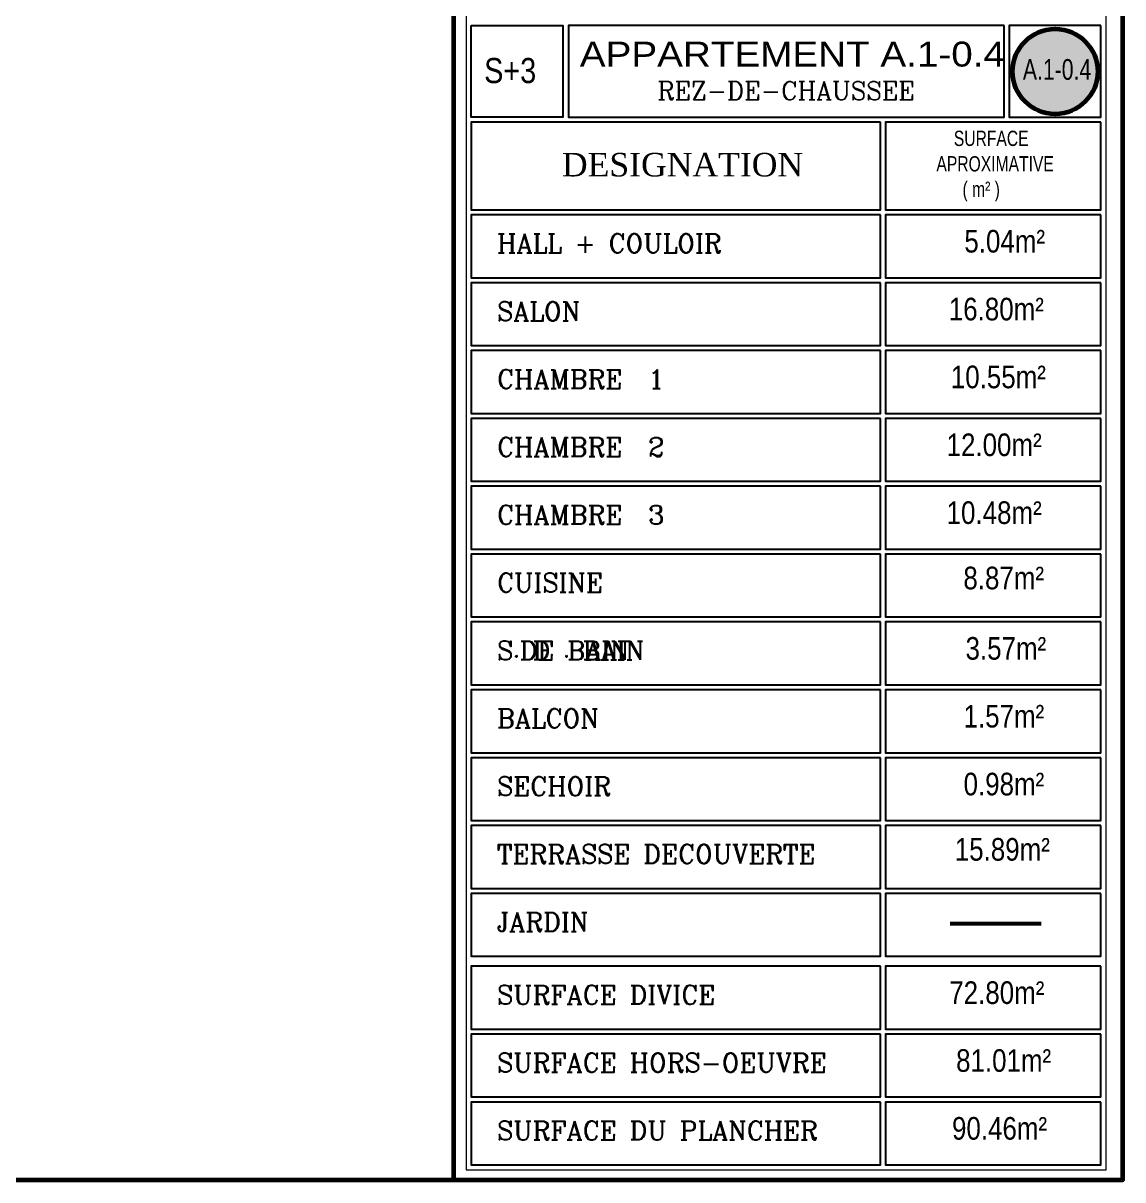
# Model space of a CAD drawing. Header units: millimetres. Extents: x 906 to 2482, y -1210 to -637.
# Drawn here: x 2050.77 to 2059.51, y -1209.94 to -1200.74 of the extents above; entities that cross this region are included whole.
import ezdxf
from ezdxf.enums import TextEntityAlignment as Align

# ---------------------------------------------------------------- set-up
doc = ezdxf.new("R2010")
doc.units = ezdxf.units.MM
for name, color, linetype, lineweight in [('MUR 0.25', 7, 'Continuous', 25), ('mur-fort', 7, 'Continuous', 60), ('TEXTE', 7, 'Continuous', 20)]:
    doc.layers.add(name, color=color, linetype=linetype, lineweight=lineweight)
doc.layers.add('TEINTE 1', color=7, linetype='Continuous', true_color=0x210042)
doc.styles.add('ARIAL', font='arial.ttf')
doc.styles.add('RR', font='COMPLEX')
doc.styles.add('STYLE17', font='swisscl.ttf')
doc.styles.add('STYLE4', font='swisscl.ttf')

msp = doc.modelspace()

# ---------------------------------------------------------------- hatches: boundary and pattern name
at = {"layer": 'TEINTE 1'}
h = msp.add_hatch(color=256, dxfattribs=at)
h.dxf.hatch_style = 1
edge = h.paths.add_edge_path()
edge.add_arc((2058.9724, -1201.1252), 0.3382, 0, 360)

# ---------------------------------------------------------------- linework, layer by layer
at = {"layer": 'MUR 0.25', "color": 7}
for points in [[(2054.3298, -1200.761), (2055.0584, -1200.761), (2055.0584, -1201.4895), (2054.3298, -1201.4895)], [(2058.5681, -1200.761), (2055.1045, -1200.761), (2055.1045, -1201.4895), (2058.5681, -1201.4895)], [(2059.3367, -1200.761), (2058.6081, -1200.761), (2058.6081, -1201.4895), (2059.3367, -1201.4895)], [(2057.5838, -1201.5295), (2054.3298, -1201.5295), (2054.3298, -1202.2254), (2057.5838, -1202.2254)], [(2059.3367, -1201.5295), (2057.6238, -1201.5295), (2057.6238, -1202.2254), (2059.3367, -1202.2254)], [(2057.5838, -1202.2653), (2054.3298, -1202.2653), (2054.3298, -1202.7648), (2057.5838, -1202.7648)], [(2059.3367, -1202.2653), (2057.6238, -1202.2653), (2057.6238, -1202.7648), (2059.3367, -1202.7648)], [(2057.5838, -1202.8048), (2054.3298, -1202.8048), (2054.3298, -1203.3043), (2057.5838, -1203.3043)], [(2059.3367, -1202.8048), (2057.6238, -1202.8048), (2057.6238, -1203.3043), (2059.3367, -1203.3043)], [(2057.5838, -1203.3442), (2054.3298, -1203.3442), (2054.3298, -1203.8437), (2057.5838, -1203.8437)], [(2059.3367, -1203.3442), (2057.6238, -1203.3442), (2057.6238, -1203.8437), (2059.3367, -1203.8437)], [(2057.5838, -1203.8837), (2054.3298, -1203.8837), (2054.3298, -1204.3832), (2057.5838, -1204.3832)], [(2059.3367, -1203.8837), (2057.6238, -1203.8837), (2057.6238, -1204.3832), (2059.3367, -1204.3832)], [(2057.5838, -1204.4231), (2054.3298, -1204.4231), (2054.3298, -1204.9226), (2057.5838, -1204.9226)], [(2059.3367, -1204.4231), (2057.6238, -1204.4231), (2057.6238, -1204.9226), (2059.3367, -1204.9226)], [(2057.5838, -1204.9626), (2054.3298, -1204.9626), (2054.3298, -1205.4621), (2057.5838, -1205.4621)], [(2059.3367, -1204.9626), (2057.6238, -1204.9626), (2057.6238, -1205.4621), (2059.3367, -1205.4621)], [(2057.5838, -1205.502), (2054.3298, -1205.502), (2054.3298, -1206.0015), (2057.5838, -1206.0015)], [(2059.3367, -1205.502), (2057.6238, -1205.502), (2057.6238, -1206.0015), (2059.3367, -1206.0015)], [(2057.5838, -1206.0415), (2054.3298, -1206.0415), (2054.3298, -1206.541), (2057.5838, -1206.541)], [(2059.3367, -1206.0415), (2057.6238, -1206.0415), (2057.6238, -1206.541), (2059.3367, -1206.541)], [(2057.5838, -1206.5809), (2054.3298, -1206.5809), (2054.3298, -1207.0804), (2057.5838, -1207.0804)], [(2059.3367, -1206.5809), (2057.6238, -1206.5809), (2057.6238, -1207.0804), (2059.3367, -1207.0804)], [(2057.5838, -1207.1204), (2054.3298, -1207.1204), (2054.3298, -1207.6199), (2057.5838, -1207.6199)], [(2059.3367, -1207.1204), (2057.6238, -1207.1204), (2057.6238, -1207.6199), (2059.3367, -1207.6199)], [(2057.5838, -1207.6598), (2054.3298, -1207.6598), (2054.3298, -1208.1593), (2057.5838, -1208.1593)], [(2059.3367, -1207.6598), (2057.6238, -1207.6598), (2057.6238, -1208.1593), (2059.3367, -1208.1593)], [(2057.5838, -1208.2392), (2054.3298, -1208.2392), (2054.3298, -1208.7387), (2057.5838, -1208.7387)], [(2059.3367, -1208.2392), (2057.6238, -1208.2392), (2057.6238, -1208.7387), (2059.3367, -1208.7387)], [(2057.5838, -1208.7787), (2054.3298, -1208.7787), (2054.3298, -1209.2782), (2057.5838, -1209.2782)], [(2059.3367, -1208.7787), (2057.6238, -1208.7787), (2057.6238, -1209.2782), (2059.3367, -1209.2782)], [(2057.5838, -1209.3182), (2054.3298, -1209.3182), (2054.3298, -1209.8176), (2057.5838, -1209.8176)], [(2059.3367, -1209.3182), (2057.6238, -1209.3182), (2057.6238, -1209.8176), (2059.3367, -1209.8176)]]:
    msp.add_lwpolyline(points, close=True, dxfattribs=at)
at = {"layer": 'mur-fort'}
msp.add_lwpolyline([(2033.5106, -1191.9372), (2033.5106, -1209.9372), (2059.5106, -1209.9372), (2059.5106, -1191.9372)], close=True, dxfattribs=at)
msp.add_lwpolyline([(2054.1935, -1191.9372), (2033.5106, -1191.9372), (2033.5106, -1209.9372), (2054.1935, -1209.9372), (2054.1935, -1194.7452)], dxfattribs=at)
at = {"layer": 'mur-fort', "lineweight": 15}
msp.add_lwpolyline([(2059.3766, -1195.6632), (2054.2899, -1195.6632), (2054.2899, -1209.8576), (2059.3766, -1209.8576)], close=True, dxfattribs=at)
at = {"layer": 'mur-fort'}
msp.add_circle((2058.9724, -1201.1252), 0.3382, dxfattribs=at)
at = {"layer": 'TEXTE', "lineweight": 53}
msp.add_line((2058.1369, -1207.8983), (2058.8605, -1207.8983), dxfattribs=at)

# ---------------------------------------------------------------- texts
at = {"layer": 'TEXTE', "linetype": 'Continuous', "style": 'ARIAL', "width": 1.111111}
msp.add_text('APPARTEMENT A.1-0.4', height=0.197902, dxfattribs=at).set_placement((2055.194, -1201.0862))
at = {"layer": 'TEXTE', "style": 'STYLE4'}
msp.add_text('A.1-0.4', height=0.16442, dxfattribs=at).set_placement((2058.9874, -1201.2408), align=Align.BOTTOM_CENTER)
at = {"layer": 'TEXTE', "style": 'RR'}
for s, height, p in [('REZ-DE-CHAUSSEE', 0.145105, (2055.8109, -1201.3512)), ('HALL + COULOIR', 0.149848, (2054.536, -1202.567)), ('SALON', 0.14985, (2054.536, -1203.1065)), ('CHAMBRE  1', 0.14985, (2054.536, -1203.6459)), ('CHAMBRE  2', 0.14985, (2054.536, -1204.1854)), ('CHAMBRE  3', 0.14985, (2054.536, -1204.7248)), ('CUISINE', 0.14985, (2054.536, -1205.2643)), ('S. D . BAIN ', 0.149848, (2054.536, -1205.8037)), ('S.DE BAIN ', 0.14985, (2054.536, -1205.8037)), ('BALCON', 0.14985, (2054.536, -1206.3432)), ('SECHOIR', 0.14985, (2054.536, -1206.8826)), ('TERRASSE DECOUVERTE', 0.149848, (2054.536, -1207.4221)), ('JARDIN', 0.14985, (2054.536, -1207.9615)), ('SURFACE DIVICE', 0.149848, (2054.536, -1208.5409)), ('SURFACE HORS-OEUVRE', 0.149848, (2054.536, -1209.0804)), ('SURFACE DU PLANCHER', 0.149848, (2054.536, -1209.6199))]:
    msp.add_text(s, height=height, dxfattribs=at).set_placement(p)
at = {"layer": 'TEXTE', "attachment_point": 1}
for s, insert, char_height, width in [('{\\fUnivers Condensed|b0|i0|c0|p34;S+3}', (2054.4338, -1201.018), 0.199797, 6.636887), ('{\\fTimes New Roman Special G1|b0|i0|c2|p18;DESIGNATION}', (2055.052, -1201.7726), 0.18731, 0.803887), ('{\\fUnivers Condensed|b0|i0|c0|p34;5.04m²}', (2058.2507, -1202.385), 0.179817, 1.32307), ('{\\fUnivers Condensed|b0|i0|c0|p34;16.80m²}', (2058.1271, -1202.9244), 0.179817, 1.32307), ('{\\fUnivers Condensed|b0|i0|c0|p34;10.55m²}', (2058.1432, -1203.4639), 0.179817, 1.32307), ('{\\fUnivers Condensed|b0|i0|c0|p34;12.00m²}', (2058.1097, -1204.0033), 0.179817, 1.32307), ('{\\fUnivers Condensed|b0|i0|c0|p34;10.48m²}', (2058.1097, -1204.5428), 0.179817, 1.32307), ('{\\fUnivers Condensed|b0|i0|c0|p34;8.87m²}', (2058.2428, -1205.0624), 0.179817, 1.32307), ('{\\fUnivers Condensed|b0|i0|c0|p34;3.57m²}', (2058.2602, -1205.6217), 0.179817, 1.32307), ('{\\fUnivers Condensed|b0|i0|c0|p34;1.57m²}', (2058.2445, -1206.1611), 0.179817, 1.32307), ('{\\fUnivers Condensed|b0|i0|c0|p34;0.98m²}', (2058.2445, -1206.7006), 0.179817, 1.32307), ('{\\fUnivers Condensed|b0|i0|c0|p34;15.89m²}', (2058.1747, -1207.2195), 0.179817, 1.32307), ('{\\fUnivers Condensed|b0|i0|c0|p34;72.80m²}', (2058.1308, -1208.3589), 0.179817, 1.32307), ('{\\fUnivers Condensed|b0|i0|c0|p34;81.01m²}', (2058.1851, -1208.8984), 0.179817, 1.32307), ('{\\fUnivers Condensed|b0|i0|c0|p34;90.46m²}', (2058.1526, -1209.4378), 0.179817, 1.32307)]:
    msp.add_mtext(s, dxfattribs=dict(at, insert=insert, char_height=char_height, width=width))
at = {"layer": 'TEXTE', "ltscale": 0.35, "insert": (2058.0285, -1201.5962), "char_height": 0.121377, "attachment_point": 1, "style": 'STYLE17'}
msp.add_mtext_dynamic_manual_height_columns('    SURFACE\\PAPROXIMATIVE\\P      ( m² )', width=2.11409, gutter_width=0.25, heights=[0], dxfattribs=at)

doc.saveas('drawing.dxf')
